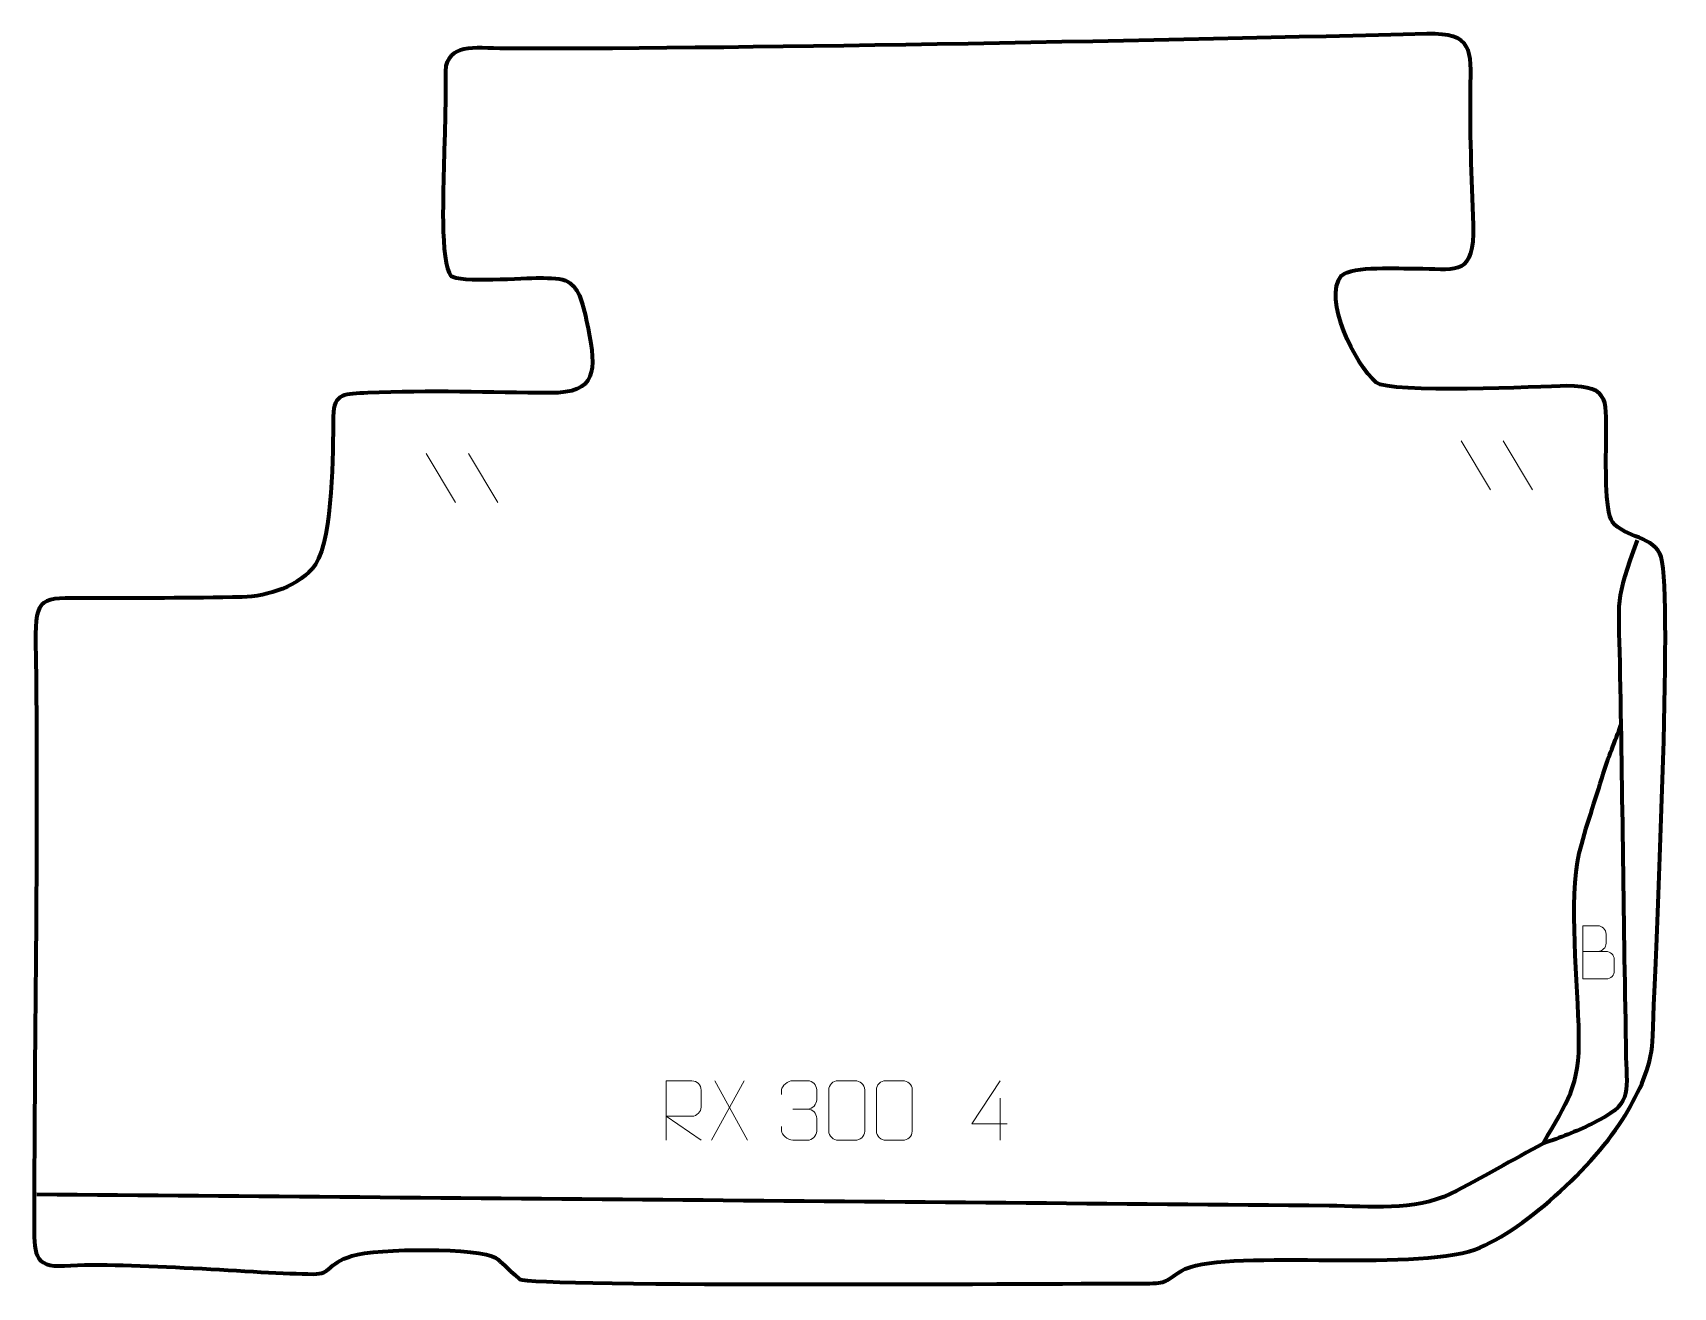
# Model space of a CAD drawing. Header units: millimetres. Extents: x -606 to 83, y 102 to 629.
import ezdxf

# ---------------------------------------------------------------- set-up
doc = ezdxf.new("R2010")
doc.units = ezdxf.units.MM
doc.header["$MEASUREMENT"] = 0
doc.layers.add('layer 2', color=7, linetype='Continuous')
doc.layers.add('layer 3', color=7, linetype='Continuous')

msp = doc.modelspace()

# ---------------------------------------------------------------- linework, layer by layer
at = {"layer": 'layer 2', "color": 142, "lineweight": 158}
for points, knots in [([(68.2841, 416.0265), (58.6302, 390.3042), (60.4153, 391.2328), (60.912, 364.3382), (60.912, 364.3382), (61.9246, 309.1574), (62.5015, 253.9707), (63.5294, 198.7902), (63.5294, 198.7902), (63.823, 183.2079), (66.4091, 179.0178), (49.1581, 170.7566), (49.1581, 170.7566), (42.2987, 167.4716), (35.9705, 164.9192), (28.767, 162.551), (28.767, 162.551), (38.7311, 179.9462), (44.1788, 186.3231), (43.7637, 208.0017), (43.7637, 208.0017), (43.2869, 228.8439), (39.4013, 265.5839), (43.9043, 284.4566), (43.9043, 284.4566), (46.4107, 294.9618), (50.8091, 307.1352), (53.9809, 317.8787), (53.9809, 317.8787), (55.961, 324.5858), (58.9365, 331.6619), (61.4286, 338.2522)], [0, 0, 0, 0, 0.11111111, 0.11111111, 0.11111111, 0.11111111, 0.22222222, 0.22222222, 0.22222222, 0.22222222, 0.33333333, 0.33333333, 0.33333333, 0.33333333, 0.44444444, 0.44444444, 0.44444444, 0.44444444, 0.55555556, 0.55555556, 0.55555556, 0.55555556, 0.66666667, 0.66666667, 0.66666667, 0.66666667, 0.77777778, 0.77777778, 0.77777778, 0.77777778, 1, 1, 1, 1]), ([(28.767, 162.551), (16.5401, 156.0013), (2.2288, 147.5096), (-10.0712, 141.4632), (-10.0712, 141.4632), (-25.5741, 133.8421), (-44.2581, 136.1587), (-61.3041, 136.3085), (-61.3041, 136.3085), (-242.3583, 137.9003), (-423.4125, 139.4781), (-604.4666, 141.0628)], [0, 0, 0, 0, 0.25, 0.25, 0.25, 0.25, 0.5, 0.5, 0.5, 0.5, 1, 1, 1, 1])]:
    msp.add_open_spline(points, degree=3, knots=knots, dxfattribs=at)
at = {"layer": 'layer 3', "color": 242, "lineweight": 158}
msp.add_open_spline([(-432.7496, 602.6938), (-432.761, 603.2462), (-432.6343, 615.3708), (-432.6153, 615.4295), (-432.6153, 615.4295), (-429.4407, 625.2647), (-420.2664, 622.6644), (-404.1631, 622.6441), (-404.1631, 622.6441), (-301.7294, 622.5148), (-124.6697, 626.2587), (-20.155, 628.8217), (-20.155, 628.8217), (-0.7266, 629.2982), (-1.5148, 622.3623), (-1.8344, 605.0655), (-1.8344, 605.0655), (-2.1437, 584.7233), (-1.0535, 564.9263), (-0.5275, 544.6853), (-0.5275, 544.6853), (-1.3429, 526.6782), (-9.0558, 530.3512), (-24.7851, 530.2093), (-24.7851, 530.2093), (-31.8963, 530.1453), (-51.2081, 531.4971), (-56.0755, 527.2917), (-56.0755, 527.2917), (-64.2304, 517.5239), (-50.1766, 489.7824), (-41.5273, 482.3796), (-41.5273, 482.3796), (-35.7945, 477.473), (28.018, 480.5929), (38.4839, 480.8803), (38.4839, 480.8803), (57.9241, 480.9221), (54.9624, 473.9841), (55.1368, 456.7864), (55.1368, 456.7864), (55.2052, 450.0334), (54.4221, 428.3814), (57.8962, 423.6954), (57.8962, 423.6954), (62.7016, 417.2138), (75.9386, 417.559), (78.3273, 409.0111), (78.3273, 409.0111), (83.368, 390.9718), (75.9984, 244.6933), (74.8208, 207.7293), (74.8208, 207.7293), (74.4323, 195.531), (70.2223, 186.7452), (64.3063, 176.2315), (64.3063, 176.2315), (52.7858, 155.7581), (21.8533, 126.0983), (0.1188, 118.0112), (0.1188, 118.0112), (-25.8679, 108.3419), (-107.8383, 118.7012), (-123.3664, 108.9702), (-123.3664, 108.9702), (-131.399, 103.9364), (-129.0743, 103.6946), (-140.2591, 103.6849), (-140.2591, 103.6849), (-165.4141, 103.6631), (-397.5913, 102.1043), (-401.5329, 105.4839), (-401.5329, 105.4839), (-407.3948, 110.5098), (-408.871, 112.6207), (-411.5344, 114.4025), (-411.5344, 114.4025), (-418.0276, 118.7465), (-461.5301, 118.5983), (-472.038, 115.2808), (-472.038, 115.2808), (-482.8827, 111.8569), (-480.3923, 107.6115), (-488.3515, 107.6403), (-488.3515, 107.6403), (-510.699, 107.7212), (-565.5753, 112.9522), (-592.8375, 111.0981), (-592.8375, 111.0981), (-606.1754, 110.191), (-605.6422, 117.0464), (-605.6267, 129.5522), (-605.6267, 129.5522), (-605.5257, 210.8272), (-603.8174, 292.019), (-604.9758, 373.3463), (-604.9758, 373.3463), (-605.2493, 392.5547), (-602.5511, 391.7997), (-583.5091, 391.729), (-583.5091, 391.729), (-561.8653, 391.6595), (-539.771, 391.6944), (-518.1423, 392.1307), (-518.1423, 392.1307), (-507.5483, 392.3444), (-493.909, 396.8229), (-487.33, 405.7879), (-487.33, 405.7879), (-479.8443, 418.39), (-480.1593, 452.7862), (-479.8852, 468.0697), (-479.8852, 468.0697), (-479.7036, 478.1887), (-474.8401, 477.4961), (-465.3665, 477.941), (-465.3665, 477.941), (-439.7361, 479.1448), (-413.4969, 478.0616), (-388.7835, 477.9307), (-388.7835, 477.9307), (-368.8693, 477.8253), (-369.3267, 487.4809), (-372.7457, 504.9782), (-372.7457, 504.9782), (-374.8003, 515.4929), (-376.3934, 521.7923), (-381.1866, 524.6478), (-381.1866, 524.6478), (-383.8857, 526.2558), (-388.5221, 526.2316), (-393.3265, 526.2987), (-393.3265, 526.2987), (-398.7357, 526.3742), (-427.3665, 524.1537), (-430.3914, 527.2085), (-430.3914, 527.2085), (-435.1379, 532.002), (-433.5088, 565.9463), (-433.3835, 573.5078), (-433.3835, 573.5078), (-433.224, 583.1278), (-432.686, 593.136), (-432.7496, 602.6938)], degree=3, knots=[0, 0, 0, 0, 0.02702703, 0.02702703, 0.02702703, 0.02702703, 0.05405405, 0.05405405, 0.05405405, 0.05405405, 0.08108108, 0.08108108, 0.08108108, 0.08108108, 0.10810811, 0.10810811, 0.10810811, 0.10810811, 0.13513514, 0.13513514, 0.13513514, 0.13513514, 0.16216216, 0.16216216, 0.16216216, 0.16216216, 0.18918919, 0.18918919, 0.18918919, 0.18918919, 0.21621622, 0.21621622, 0.21621622, 0.21621622, 0.24324324, 0.24324324, 0.24324324, 0.24324324, 0.27027027, 0.27027027, 0.27027027, 0.27027027, 0.2972973, 0.2972973, 0.2972973, 0.2972973, 0.32432432, 0.32432432, 0.32432432, 0.32432432, 0.35135135, 0.35135135, 0.35135135, 0.35135135, 0.37837838, 0.37837838, 0.37837838, 0.37837838, 0.40540541, 0.40540541, 0.40540541, 0.40540541, 0.43243243, 0.43243243, 0.43243243, 0.43243243, 0.45945946, 0.45945946, 0.45945946, 0.45945946, 0.48648649, 0.48648649, 0.48648649, 0.48648649, 0.51351351, 0.51351351, 0.51351351, 0.51351351, 0.54054054, 0.54054054, 0.54054054, 0.54054054, 0.56756757, 0.56756757, 0.56756757, 0.56756757, 0.59459459, 0.59459459, 0.59459459, 0.59459459, 0.62162162, 0.62162162, 0.62162162, 0.62162162, 0.64864865, 0.64864865, 0.64864865, 0.64864865, 0.67567568, 0.67567568, 0.67567568, 0.67567568, 0.7027027, 0.7027027, 0.7027027, 0.7027027, 0.72972973, 0.72972973, 0.72972973, 0.72972973, 0.75675676, 0.75675676, 0.75675676, 0.75675676, 0.78378378, 0.78378378, 0.78378378, 0.78378378, 0.81081081, 0.81081081, 0.81081081, 0.81081081, 0.83783784, 0.83783784, 0.83783784, 0.83783784, 0.86486486, 0.86486486, 0.86486486, 0.86486486, 0.89189189, 0.89189189, 0.89189189, 0.89189189, 0.91891892, 0.91891892, 0.91891892, 0.91891892, 0.94594595, 0.94594595, 0.94594595, 0.94594595, 1, 1, 1, 1], dxfattribs=at)
at = {"layer": 'layer 3', "color": 250, "lineweight": 9}
for points in [[(-5.8241, 457.7826), (-5.8241, 457.7826), (6.5402, 437.2383), (6.5402, 437.2383)], [(11.9058, 457.7826), (11.9058, 457.7826), (24.2701, 437.2383), (24.2701, 437.2383)], [(-440.7992, 452.4909), (-440.7992, 452.4909), (-428.4349, 431.9466), (-428.4349, 431.9466)], [(-423.0693, 452.4909), (-423.0693, 452.4909), (-410.705, 431.9466), (-410.705, 431.9466)], [(-307.1699, 188.812), (-307.1699, 188.812), (-320.9105, 163.9162), (-320.9105, 163.9162)], [(-319.4559, 188.812), (-319.4559, 188.812), (-305.7153, 163.8585), (-305.7153, 163.8585)], [(-199.5734, 181.5418), (-199.5734, 181.5418), (-199.5734, 163.8771), (-199.5734, 163.8771)], [(-286.6951, 176.9114), (-286.6951, 176.9114), (-280.4987, 176.9114), (-280.4987, 176.9114)]]:
    msp.add_open_spline(points, degree=3, dxfattribs=at)
for points, knots in [([(45.3516, 243.252), (48.6106, 243.2524), (51.87, 243.2524), (55.1297, 243.252), (55.1297, 243.252), (56.899, 243.2365), (58.6219, 241.6815), (58.6219, 239.8457), (58.6219, 239.8457), (58.6216, 238.8349), (58.6216, 236.1036), (58.6219, 235.0925), (58.6219, 235.0925), (58.6378, 233.4284), (57.2565, 231.6246), (55.1771, 231.6398), (55.1771, 231.6398), (51.9171, 231.6401), (48.6574, 231.6401), (45.3981, 231.6398), (45.3981, 231.6398), (45.3981, 239.0902), (45.3981, 246.5403), (45.3981, 253.9901), (45.3981, 253.9901), (47.5242, 253.9901), (49.6506, 253.9901), (51.7771, 253.9901), (51.7771, 253.9901), (53.2826, 254.0059), (55.1606, 252.2947), (55.1765, 250.537), (55.1765, 250.537), (55.1761, 248.6864), (55.1761, 248.5557), (55.1765, 246.7048), (55.1765, 246.7048), (55.1919, 244.8542), (53.531, 243.2365), (51.7306, 243.252)], [0, 0, 0, 0, 0.09090909, 0.09090909, 0.09090909, 0.09090909, 0.18181818, 0.18181818, 0.18181818, 0.18181818, 0.27272727, 0.27272727, 0.27272727, 0.27272727, 0.36363636, 0.36363636, 0.36363636, 0.36363636, 0.45454545, 0.45454545, 0.45454545, 0.45454545, 0.54545455, 0.54545455, 0.54545455, 0.54545455, 0.63636364, 0.63636364, 0.63636364, 0.63636364, 0.72727273, 0.72727273, 0.72727273, 0.72727273, 0.81818182, 0.81818182, 0.81818182, 0.81818182, 1, 1, 1, 1]), ([(-339.9177, 163.8585), (-339.9177, 163.8585), (-339.9177, 188.812), (-339.9177, 188.812), (-339.9177, 188.812), (-336.3229, 188.812), (-332.7274, 188.812), (-329.1322, 188.812), (-329.1322, 188.812), (-326.8069, 188.7743), (-325.2496, 187.2843), (-325.2537, 184.9179), (-325.2537, 184.9179), (-325.2541, 182.8824), (-325.2541, 179.823), (-325.2537, 177.787), (-325.2537, 177.787), (-325.2602, 175.9115), (-327.0725, 173.9697), (-329.082, 173.9506), (-329.082, 173.9506), (-329.082, 173.9506), (-339.9177, 173.9506), (-339.9177, 173.9506), (-339.9177, 173.9506), (-339.9177, 173.9506), (-325.263, 163.8585), (-325.263, 163.8585)], [0, 0, 0, 0, 0.125, 0.125, 0.125, 0.125, 0.25, 0.25, 0.25, 0.25, 0.375, 0.375, 0.375, 0.375, 0.5, 0.5, 0.5, 0.5, 0.625, 0.625, 0.625, 0.625, 0.75, 0.75, 0.75, 0.75, 1, 1, 1, 1]), ([(-291.4048, 183.1566), (-291.4048, 183.1566), (-291.4048, 185.0138), (-291.4048, 185.0138), (-291.4048, 185.0138), (-291.4191, 186.7557), (-288.7546, 188.8738), (-286.6955, 188.8511), (-286.6955, 188.8511), (-284.6314, 188.8511), (-282.5674, 188.8511), (-280.5037, 188.8511), (-280.5037, 188.8511), (-278.3092, 188.8599), (-276.7109, 187.0131), (-276.6665, 185.101), (-276.6665, 185.101), (-276.6669, 183.6659), (-276.6669, 182.2308), (-276.6665, 180.7953), (-276.6665, 180.7953), (-276.7151, 179.1418), (-278.3177, 176.9118), (-280.516, 176.9218), (-280.516, 176.9218), (-278.3123, 176.9106), (-276.7043, 175.1074), (-276.6503, 173.0479), (-276.6503, 173.0479), (-276.6507, 171.2632), (-276.6507, 169.4785), (-276.6503, 167.6934), (-276.6503, 167.6934), (-276.6402, 165.632), (-278.6951, 163.8689), (-280.516, 163.877), (-280.516, 163.877), (-282.5813, 163.8773), (-284.6465, 163.8773), (-286.7121, 163.877), (-286.7121, 163.877), (-288.8807, 163.8885), (-291.4117, 166.2887), (-291.4303, 167.7505), (-291.4303, 167.7505), (-291.4303, 167.7505), (-291.4303, 169.6591), (-291.4303, 169.6591)], [0, 0, 0, 0, 0.07692308, 0.07692308, 0.07692308, 0.07692308, 0.15384615, 0.15384615, 0.15384615, 0.15384615, 0.23076923, 0.23076923, 0.23076923, 0.23076923, 0.30769231, 0.30769231, 0.30769231, 0.30769231, 0.38461538, 0.38461538, 0.38461538, 0.38461538, 0.46153846, 0.46153846, 0.46153846, 0.46153846, 0.53846154, 0.53846154, 0.53846154, 0.53846154, 0.61538462, 0.61538462, 0.61538462, 0.61538462, 0.69230769, 0.69230769, 0.69230769, 0.69230769, 0.76923077, 0.76923077, 0.76923077, 0.76923077, 0.84615385, 0.84615385, 0.84615385, 0.84615385, 1, 1, 1, 1]), ([(-267.6209, 188.8634), (-265.2548, 188.8634), (-262.8883, 188.8634), (-260.5218, 188.8634), (-260.5218, 188.8634), (-258.5413, 188.899), (-256.5153, 187.4047), (-256.4882, 184.9626), (-256.4882, 184.9626), (-256.4886, 179.2052), (-256.4886, 173.4474), (-256.4882, 167.6892), (-256.4882, 167.6892), (-256.6303, 165.3616), (-258.3367, 163.8793), (-260.5218, 163.8685), (-260.5218, 163.8685), (-262.8942, 163.8689), (-265.2666, 163.8689), (-267.6386, 163.8685), (-267.6386, 163.8685), (-269.5971, 163.7629), (-271.6035, 165.6508), (-271.5921, 167.6718), (-271.5921, 167.6718), (-271.5917, 173.4524), (-271.5917, 179.2327), (-271.5921, 185.0125), (-271.5921, 185.0125), (-271.5878, 187.1545), (-269.8107, 188.877), (-267.6209, 188.8634)], [0, 0, 0, 0, 0.11111111, 0.11111111, 0.11111111, 0.11111111, 0.22222222, 0.22222222, 0.22222222, 0.22222222, 0.33333333, 0.33333333, 0.33333333, 0.33333333, 0.44444444, 0.44444444, 0.44444444, 0.44444444, 0.55555556, 0.55555556, 0.55555556, 0.55555556, 0.66666667, 0.66666667, 0.66666667, 0.66666667, 0.77777778, 0.77777778, 0.77777778, 0.77777778, 1, 1, 1, 1]), ([(-247.6209, 188.8634), (-245.2548, 188.8634), (-242.8883, 188.8634), (-240.5218, 188.8634), (-240.5218, 188.8634), (-238.5413, 188.899), (-236.5153, 187.4047), (-236.4882, 184.9626), (-236.4882, 184.9626), (-236.4886, 179.2052), (-236.4886, 173.4474), (-236.4882, 167.6892), (-236.4882, 167.6892), (-236.6303, 165.3616), (-238.3367, 163.8793), (-240.5218, 163.8685), (-240.5218, 163.8685), (-242.8942, 163.8689), (-245.2666, 163.8689), (-247.6386, 163.8685), (-247.6386, 163.8685), (-249.5971, 163.7629), (-251.6035, 165.6508), (-251.5921, 167.6718), (-251.5921, 167.6718), (-251.5917, 173.4524), (-251.5917, 179.2327), (-251.5921, 185.0125), (-251.5921, 185.0125), (-251.5878, 187.1545), (-249.8107, 188.877), (-247.6209, 188.8634)], [0, 0, 0, 0, 0.11111111, 0.11111111, 0.11111111, 0.11111111, 0.22222222, 0.22222222, 0.22222222, 0.22222222, 0.33333333, 0.33333333, 0.33333333, 0.33333333, 0.44444444, 0.44444444, 0.44444444, 0.44444444, 0.55555556, 0.55555556, 0.55555556, 0.55555556, 0.66666667, 0.66666667, 0.66666667, 0.66666667, 0.77777778, 0.77777778, 0.77777778, 0.77777778, 1, 1, 1, 1]), ([(-196.6293, 170.7807), (-196.6293, 170.7807), (-211.451, 170.7807), (-211.451, 170.7807), (-211.451, 170.7807), (-211.451, 170.7807), (-199.5734, 188.8512), (-199.5734, 188.8512)], [0, 0, 0, 0, 0.33333333, 0.33333333, 0.33333333, 0.33333333, 1, 1, 1, 1])]:
    msp.add_open_spline(points, degree=3, knots=knots, dxfattribs=at)

doc.saveas('drawing.dxf')
